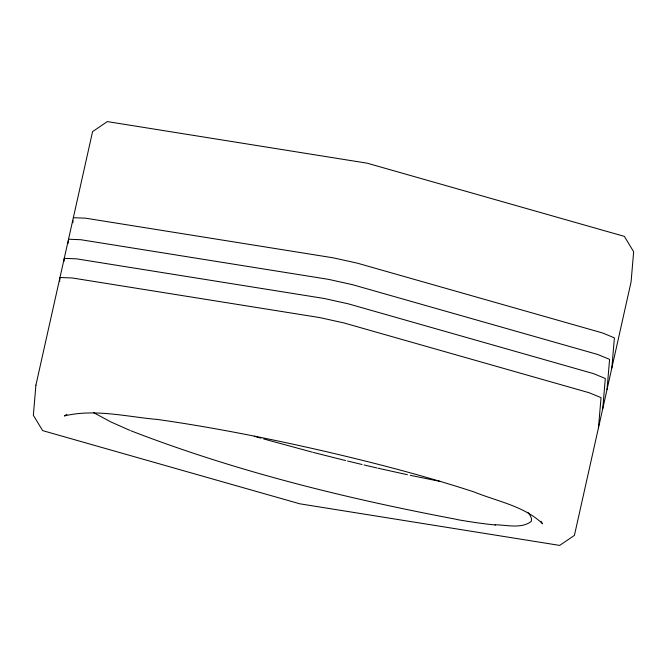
<?xml version="1.0" encoding="UTF-8"?>
<svg xmlns="http://www.w3.org/2000/svg" width="667" height="667" viewBox="0 0 667 667"><rect width="100%" height="100%" fill="white"/><g stroke="black" fill="none" stroke-linecap="round" stroke-linejoin="round"><path stroke-width="1" d="M59.63 281.516L59.972 277.497L72.178 277.964L319.952 317.625L343.997 322.961L589.203 392.755L601.042 397.632L598.474 427.764M63.99 261.381L64.249 258.371L76.455 258.829L324.229 298.491L348.274 303.827L593.48 373.62L605.319 378.497L602.751 408.629M68.184 243.255L68.526 239.236L80.732 239.703L328.506 279.356L352.551 284.701L597.757 354.494L609.596 359.363L607.028 389.503M72.903 222.736L73.078 220.727M611.839 367.976L614.407 337.844L602.568 332.966L357.362 263.173L333.317 257.837L85.543 218.176L73.337 217.709M66.925 414.332L64.349 415.95C94.897 408.529 127.047 416.842 157.821 419.501C212.44 427.28 266.6 438.061 320.385 450.292C372.103 462.256 423.595 475.454 474.079 491.954C497.057 501.334 524.362 506.07 542.604 523.82L540.954 521.252M495.056 524.804C506.862 524.837 521.26 529.114 531.274 521.394L531.599 518.868L530.307 515.733L527.822 512.306M457.02 519.435C346.265 498.516 236.06 471.494 130.815 430.74M438.311 481.032L440.237 481.399M437.294 480.832L410.305 475.329M407.404 474.712L378.222 468.267M364.107 464.982L377.214 468.034M347.615 461.039L362.089 464.515M345.681 460.58L313.407 452.459M312.423 452.201L263.732 438.969M254.227 436.226L260.864 438.144M129.898 430.365L110.814 421.919L93.53 412.59M495.573 524.996A234 26.563 16.1 0 1 457.604 519.676M35.918 385.117L33.35 415.249L42.638 430.615L299.808 503.81L559.663 545.406L574.42 535.384L631.082 281.883L633.65 251.751L624.362 236.385L367.192 163.19L107.337 121.594L92.58 131.616L35.918 385.117"/></g></svg>
